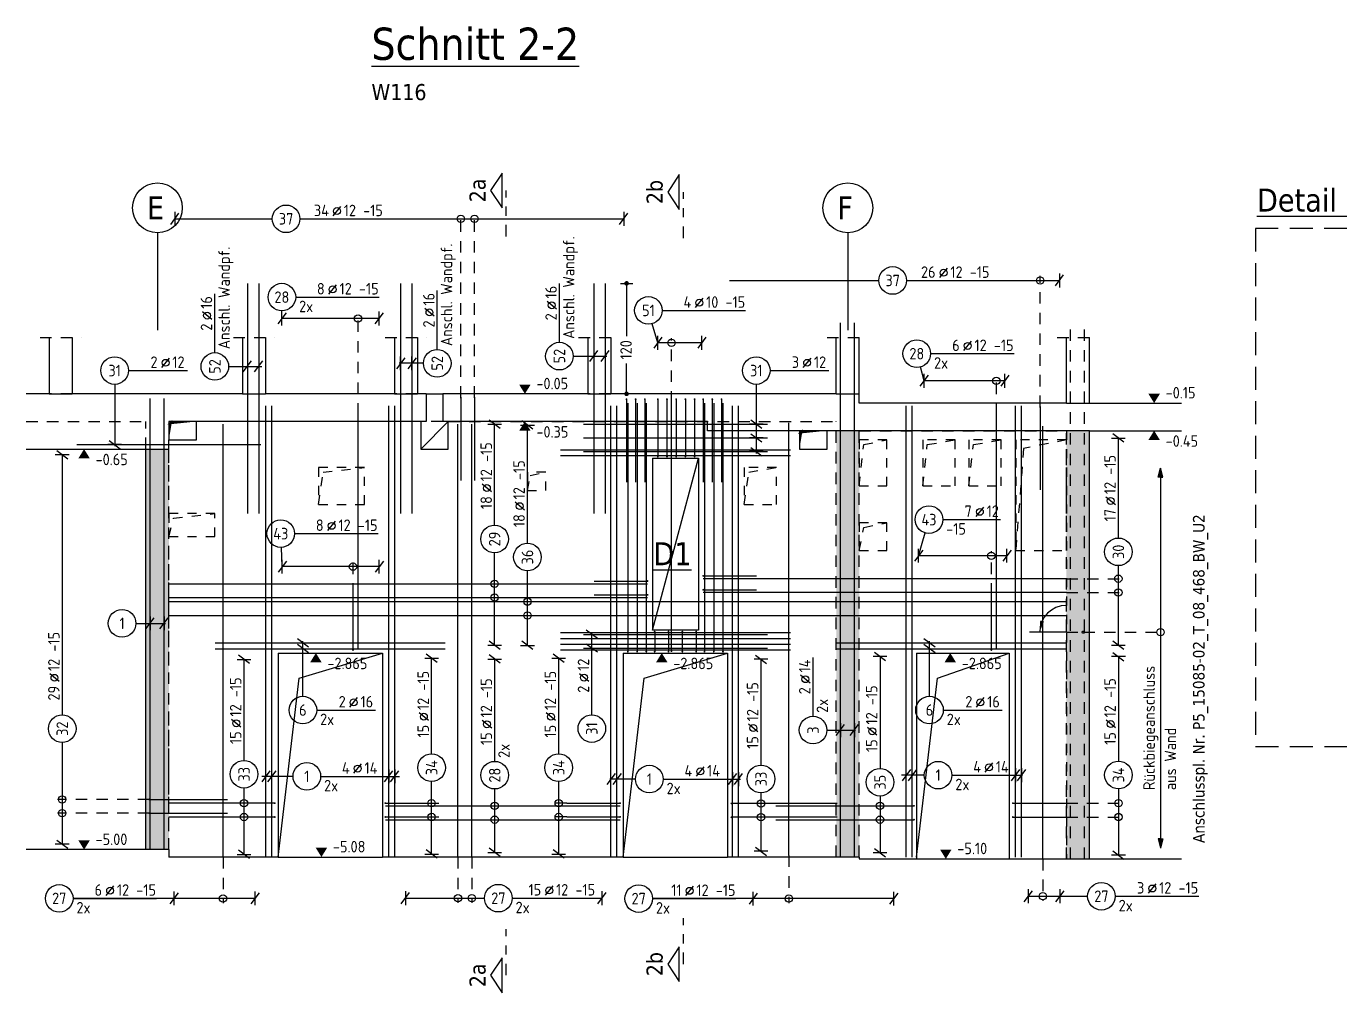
# Model space of a CAD drawing. Extents: x -11.1 to 77.6, y -9.5 to 63.5.
# Drawn here: x 3.52 to 17.78, y 16.6 to 27.1 of the extents above; entities that cross this region are included whole.
import ezdxf
from ezdxf.enums import TextEntityAlignment as Align

# ---------------------------------------------------------------- set-up
doc = ezdxf.new("R2010")
doc.units = 0
doc.header["$LTSCALE"] = 0.5
for name, pattern in [('AUSGEZOGEN', [1000.01, 1000, 0.01]), ('DASHDOTSMALL', [1.05, 0.5, -0.25, 0.05, -0.25]), ('DOT', [0.175, 0.05, -0.125]), ('HIDDEN', [0.375, 0.25, -0.125]), ('HIDDEN2', [0.187, 0.125, -0.062]), ('PUNKT', [0.175, 0.05, -0.125]), ('STRICHLINIE', [0.75, 0.5, -0.25]), ('STRICHPUNKT2', [0.55, 0.25, -0.125, 0.05, -0.125]), ('VERDECKT', [0.375, 0.25, -0.125])]:
    doc.linetypes.add(name, pattern=pattern)
for name, color, linetype in [('ACHSEN', 7, 'Continuous'), ('AFU', 7, 'Continuous'), ('BETON', 7, 'Continuous'), ('DETAIL', 7, 'Continuous'), ('DRUEBER', 7, 'Continuous'), ('grau_mittel', 7, 'Continuous'), ('HILFE', 7, 'Continuous'), ('koten', 7, 'Continuous'), ('MASSE', 7, 'Continuous'), ('OBJEKT', 7, 'Continuous'), ('RND', 7, 'Continuous'), ('SCHATTEN', 15, 'Continuous'), ('SCHNITTE', 7, 'Continuous'), ('SFP_Achsen', 7, 'Continuous'), ('TEXT', 7, 'Continuous'), ('VERDECKT', 7, 'Continuous'), ('WBZ', 7, 'Continuous')]:
    doc.layers.add(name, color=color, linetype=linetype)
doc.styles.add('helv', font='tahoma.ttf')
doc.styles.add('txt', font='isocp.shx')
doc.linetypes.add('AFU_50K', pattern='A,0.15,["/",Standard,S=0.2,R=0,X=-0.01,Y=-0.1],0.07,["/",Standard,S=0.2,R=0,X=-0.01,Y=-0.1],0.15', length=0.37)
doc.linetypes.add('AFU_50L', pattern='A,0.75,["/",Standard,S=0.2,R=0,X=-0.01,Y=-0.1],0.07,["/",Standard,S=0.2,R=0,X=-0.01,Y=-0.1],0.75', length=1.57)
doc.dimstyles.new('DOT_I', dxfattribs={"dimscale": 0.5, "dimtxt": 0.25, "dimasz": 0.25, "dimexe": 0.1, "dimexo": 0.3, "dimgap": 0.1, "dimtad": 1, "dimdec": 3, "dimzin": 3, "dimtxsty": 'txt', "dimblk": 'DOT', "dimblk1": 'DOT', "dimblk2": 'DOT', "dimsah": 1, "dimcen": 0.1, "dimse1": 1, "dimse2": 1, "dimazin": 0, "dimtfac": 1, "dimtdec": 4, "dimtix": 1, "dimtmove": 2, "dimatfit": 3, "dimfxl": 0, "dimtvp": 1, "dimtolj": 1, "dimtzin": 0, "dimarcsym": 0})

# ---------------------------------------------------------------- blocks, each defined once
blk = doc.blocks.new('okrd_o')
at = {"layer": 'koten', "color": 7, "linetype": 'Continuous'}
blk.add_solid([(-0.125, 0.202), (0.125, 0.202), (0, 0)], dxfattribs=at)
at = {"layer": 'koten', "style": 'txt'}
blk.add_attdef('OKRD', (0.25, 0.1), '', height=0.25, dxfattribs=at)
blk = doc.blocks.new('okrd_u')
at = {"layer": 'koten', "color": 7, "linetype": 'Continuous'}
blk.add_solid([(-0.125, -0.202), (0.125, -0.202), (0, 0)], dxfattribs=at)
at = {"layer": 'koten', "style": 'txt'}
blk.add_attdef('OKRD', (0.25, -0.35), '', height=0.25, dxfattribs=at)
blk = doc.blocks.new('PFEIL')
at = {"color": 7, "linetype": 'Continuous'}
blk.add_solid([(-1, -0.17), (-1, 0.17), (0, 0)], dxfattribs=at)
blk = doc.blocks.new('Pfeillinie')
at = {"layer": 'TEXT', "linetype": 'Continuous'}
blk.add_hatch(color=7, dxfattribs=at).paths.add_polyline_path([(0, 0), (-0.8, 0.2), (-0.8, 0), (-0.8, -0.2)])
at = {"layer": 'TEXT', "color": 7, "linetype": 'Continuous'}
for p, q in [((-0.8, 0), (-0.8, 0.2)), ((-0.8, 0.2), (0, 0)), ((-0.8, 0), (-0.8, -0.2)), ((-0.8, -0.2), (0, 0))]:
    blk.add_line(p, q, dxfattribs=at)
blk = doc.blocks.new('RND_HIN')
at = {"layer": 'RND', "color": 7, "linetype": 'Continuous'}
blk.add_circle((0, 0), 0.3, dxfattribs=at)
at = {"layer": 'RND', "color": 7, "linetype": 'Continuous', "style": 'txt'}
blk.add_attdef('POSI', text='', height=0.25, dxfattribs=at).set_placement((0, 0), align=Align.MIDDLE)
blk = doc.blocks.new('lei_gre')
at = {"layer": 'RND', "color": 7, "linetype": 'Continuous'}
for p, q in [((-0.09, -0.12), (0.09, 0.12)), ((0, 0.15), (0, -0.15))]:
    blk.add_line(p, q, dxfattribs=at)
blk = doc.blocks.new('RND_LEI')
at = {"layer": 'RND', "color": 7, "linetype": 'Continuous'}
blk.add_line((1.022, 0.066), (1.19, 0.27), dxfattribs=at)
for centre, radius in [((0, 0), 0.3), ((1.106, 0.168), 0.075)]:
    blk.add_circle(centre, radius, dxfattribs=at)
at = {"layer": 'RND', "color": 7, "linetype": 'Continuous', "style": 'txt'}
blk.add_attdef('ANZ', text='', height=0.25, dxfattribs=at).set_placement((0.931, 0.057), align=Align.RIGHT)
for tag, p in [('DUM', (1.253, 0.057)), ('ABSTD', (1.674, 0.057)), ('POSTXT', (0.374, -0.327))]:
    blk.add_attdef(tag, p, '', height=0.25, dxfattribs=at)
blk.add_attdef('POSL', text='', height=0.25, dxfattribs=at).set_placement((0, 0), align=Align.MIDDLE)
blk = doc.blocks.new('SCHN-2')
at = {"layer": 'SCHNITTE', "color": 6, "linetype": 'Continuous'}
blk.add_lwpolyline([(0.378, 0.088), (0, 0.34), (-0.378, 0.088)], close=True, dxfattribs=at)
at = {"layer": 'SCHNITTE', "color": 1, "linetype": 'DASHDOTSMALL', "style": 'helv'}
blk.add_attdef('SCHN-2', text='', height=0.35, dxfattribs=at).set_placement((0, 0.45), align=Align.CENTER)
blk = doc.blocks.new('DOT')
at = {"layer": 'MASSE', "color": 7, "linetype": 'Continuous'}
for p, q in [((0, 0), (-1, 0)), ((0, 0.54), (0, -0.54))]:
    blk.add_line(p, q, dxfattribs=at)
at = {"layer": 'MASSE', "color": 7, "linetype": 'Continuous', "const_width": 0.2}
blk.add_lwpolyline([(-0.1, 0, 1), (0.1, 0, 1)], format="xyb", close=True, dxfattribs=at)
blk = doc.blocks.new('*D36')
at = {"layer": 'Defpoints', "color": 0, "linetype": 'AUSGEZOGEN', "transparency": 16777216}
for p in [(10.037, 24.308), (10.037, 24.308), (10.037, 23.108)]:
    blk.add_point(p, dxfattribs=at)
at = {"layer": 'MASSE', "color": 0, "linetype": 'AUSGEZOGEN', "lineweight": -2, "transparency": 16777216}
for p, q in [((10.037, 24.183), (10.037, 23.736)), ((10.037, 23.233), (10.037, 23.436))]:
    blk.add_line(p, q, dxfattribs=at)
at = {"layer": 'MASSE', "color": 0, "linetype": 'AUSGEZOGEN', "lineweight": -2, "transparency": 16777216, "xscale": 0.125, "yscale": 0.125, "zscale": 0.125}
for p, rotation in [((10.037, 24.308), 90), ((10.037, 23.108), 270)]:
    blk.add_blockref('DOT', p, dxfattribs=dict(at, rotation=rotation))
at = {"layer": 'MASSE', "color": 0, "linetype": 'AUSGEZOGEN', "transparency": 16777216, "insert": (10.031, 23.586), "char_height": 0.125, "attachment_point": 5, "rotation": 90, "style": 'txt'}
blk.add_mtext('\\A1;120', dxfattribs=at)

msp = doc.modelspace()

# ---------------------------------------------------------------- hatches: boundary and pattern name
at = {"layer": 'grau_mittel'}
h = msp.add_hatch(color=61, dxfattribs=at)
h.paths.add_polyline_path([(5.065, 22.5077), (4.815, 22.5077), (4.815, 18.1577), (5.065, 18.1577)])
h.paths.add_polyline_path([(12.565, 22.7077), (12.315, 22.7077), (12.315, 18.0777), (12.565, 18.0777)])
h.paths.add_polyline_path([(15.065, 22.7077), (14.815, 22.7077), (14.815, 18.0577), (15.065, 18.0577)])

# ---------------------------------------------------------------- linework, layer by layer
at = {"layer": 'ACHSEN', "color": 140, "linetype": 'AUSGEZOGEN'}
for p, q in [((4.94, 24.8577), (4.94, 23.7985)), ((12.44, 24.8577), (12.44, 23.7985))]:
    msp.add_line(p, q, dxfattribs=at)
at = {"layer": 'AFU', "color": 8, "linetype": 'AFU_50K'}
for p, q in [((3.765, 23.1077), (4.015, 23.1077)), ((5.865, 23.1077), (6.115, 23.1077)), ((7.515, 23.1077), (7.765, 23.1077)), ((9.615, 23.1077), (9.865, 23.1077)), ((12.315, 23.1077), (12.565, 23.1077)), ((14.815, 23.0077), (15.065, 23.0077)), ((5.065, 22.5077), (5.065, 22.6077)), ((4.815, 22.5077), (5.065, 22.5077)), ((5.065, 18.1577), (4.815, 18.1577)), ((5.065, 18.1577), (5.065, 18.0777))]:
    msp.add_line(p, q, dxfattribs=at)
at = {"layer": 'AFU', "color": 8, "linetype": 'AFU_50L'}
for p, q in [((7.8, 22.8077), (5.365, 22.8077)), ((10.915, 22.8077), (8.1, 22.8077)), ((10.915, 22.7077), (10.915, 22.8077)), ((11.9151, 22.7077), (10.915, 22.7077)), ((15.065, 22.7077), (12.2151, 22.7077)), ((6.25, 18.0777), (5.065, 18.0777)), ((10, 18.0777), (7.385, 18.0777)), ((12.565, 18.0777), (11.135, 18.0777)), ((12.565, 18.0777), (12.565, 18.0577)), ((12.565, 18.0577), (13.185, 18.0577)), ((14.195, 18.0577), (15.065, 18.0577))]:
    msp.add_line(p, q, dxfattribs=at)
at = {"layer": 'BETON', "color": 6, "linetype": 'AUSGEZOGEN'}
for p, q in [((3.765, 23.7213), (3.765, 23.1077)), ((4.015, 23.7213), (4.015, 23.1077)), ((5.865, 23.7213), (5.865, 23.1077)), ((6.115, 23.7213), (6.115, 23.1077)), ((7.515, 23.7213), (7.515, 23.1077)), ((7.765, 23.7213), (7.765, 23.1077)), ((9.615, 23.7213), (9.615, 23.1077)), ((9.865, 23.7213), (9.865, 23.1077)), ((12.315, 23.1077), (12.315, 23.7213)), ((12.565, 23.0077), (12.565, 23.7213)), ((14.815, 23.0077), (14.815, 23.7213)), ((15.065, 23.0077), (15.065, 23.7213)), ((3.765, 23.1077), (3.515, 23.1077)), ((5.865, 23.1077), (4.015, 23.1077)), ((7.515, 23.1077), (6.115, 23.1077)), ((7.86, 23.1077), (7.765, 23.1077)), ((7.86, 23.1077), (7.86, 22.8077)), ((9.615, 23.1077), (8.04, 23.1077)), ((8.04, 23.1077), (8.04, 22.8077)), ((12.315, 23.1077), (9.865, 23.1077)), ((14.815, 23.0077), (12.565, 23.0077)), ((15.065, 23.0077), (16.065, 23.0077)), ((7.8, 22.8077), (7.8, 22.5077)), ((7.86, 22.8077), (7.8, 22.8077)), ((8.1, 22.8077), (8.04, 22.8077)), ((8.1, 22.5077), (8.1, 22.8077)), ((15.065, 18.0577), (15.065, 22.7077)), ((15.065, 22.7077), (16.065, 22.7077)), ((3.515, 22.5077), (4.815, 22.5077)), ((4.815, 18.1577), (4.815, 22.5077)), ((7.8, 22.5077), (8.1, 22.5077)), ((10.3175, 22.4077), (10.3175, 20.5427)), ((10.3175, 22.4077), (10.8175, 22.4077)), ((10.8175, 22.4077), (10.8175, 20.5427)), ((10.8175, 20.5427), (10.3175, 20.5427)), ((6.25, 20.2927), (6.25, 18.0777)), ((6.25, 20.2927), (7.385, 20.2927)), ((7.385, 20.2927), (7.385, 18.0777)), ((10, 20.2927), (10, 18.0777)), ((10, 20.2927), (11.135, 20.2927)), ((11.135, 20.2927), (11.135, 18.0777)), ((13.185, 20.2927), (13.185, 18.0577)), ((13.185, 20.2927), (14.195, 20.2927)), ((14.195, 20.2927), (14.195, 18.0577)), ((4.815, 18.1577), (3.515, 18.1577)), ((6.25, 18.0777), (7.385, 18.0777)), ((10, 18.0777), (11.135, 18.0777)), ((13.185, 18.0577), (14.195, 18.0577)), ((15.065, 18.0577), (16.065, 18.0577))]:
    msp.add_line(p, q, dxfattribs=at)
for points in [[(5.365, 22.8077), (5.065, 22.8077), (5.065, 22.6077), (5.365, 22.6077)], [(12.2151, 22.7077), (11.9151, 22.7077), (11.9151, 22.5077), (12.2151, 22.5077)]]:
    msp.add_lwpolyline(points, close=True, dxfattribs=at)
at = {"layer": 'DETAIL', "color": 102, "linetype": 'STRICHLINIE'}
msp.add_lwpolyline([(16.8684, 19.2776), (21.2417, 19.2776), (21.2417, 24.9028), (16.8684, 24.9028)], close=True, dxfattribs=at)
at = {"layer": 'DRUEBER', "color": 7, "linetype": 'DOT'}
for p, q in [((7.8, 22.8077), (5.365, 22.8077)), ((8.04, 22.8077), (7.86, 22.8077)), ((11.9151, 22.7077), (10.915, 22.7077)), ((14.815, 22.7077), (14.815, 18.0577)), ((5.065, 18.1577), (5.065, 22.6077))]:
    msp.add_line(p, q, dxfattribs=at)
at = {"layer": 'DRUEBER', "color": 7, "linetype": 'PUNKT'}
for p, q in [((10.915, 22.8077), (8.1, 22.8077)), ((10.915, 22.7077), (10.915, 22.8077)), ((14.815, 22.7077), (12.2151, 22.7077))]:
    msp.add_line(p, q, dxfattribs=at)
at = {"layer": 'HILFE', "color": 102, "linetype": 'HIDDEN'}
for p, q in [((3.665, 23.7213), (4.115, 23.7213)), ((5.765, 23.7213), (6.215, 23.7213)), ((7.415, 23.7213), (7.865, 23.7213)), ((9.515, 23.7213), (9.965, 23.7213)), ((12.215, 23.7213), (12.665, 23.7213)), ((14.715, 23.7213), (15.165, 23.7213))]:
    msp.add_line(p, q, dxfattribs=at)
at = {"layer": 'HILFE', "color": 102, "linetype": 'AUSGEZOGEN'}
for p, q in [((6.4783, 20.0196), (7.385, 20.2927)), ((10.2283, 20.0196), (11.135, 20.2927)), ((13.4133, 20.0196), (14.195, 20.2927)), ((6.25, 18.0777), (6.4783, 20.0196)), ((10, 18.0777), (10.2283, 20.0196)), ((13.185, 18.0777), (13.4133, 20.0196))]:
    msp.add_line(p, q, dxfattribs=at)
at = {"layer": 'OBJEKT', "color": 7, "linetype": 'AUSGEZOGEN'}
for p, q in [((7.86, 23.1077), (8.04, 23.1077)), ((7.8, 22.5077), (8.1, 22.8077)), ((10.3175, 20.5427), (10.8175, 22.4077))]:
    msp.add_line(p, q, dxfattribs=at)
at = {"layer": 'RND', "color": 7, "linetype": 'AUSGEZOGEN'}
for p, q in [((5.1293, 25.0089), (6.1879, 25.0089)), ((6.4879, 25.0089), (10.0053, 25.0089)), ((9.3075, 23.6675), (9.3075, 24.3075)), ((11.1548, 24.3393), (12.778, 24.3393)), ((13.078, 24.3393), (14.7402, 24.3393)), ((5.5637, 23.5553), (5.5637, 24.1953)), ((6.4419, 24.1584), (7.3482, 24.1584)), ((7.9796, 23.5898), (7.9796, 24.2298)), ((6.2919, 23.9266), (6.2919, 24.0084)), ((10.4242, 24.0138), (11.3305, 24.0138)), ((7.3475, 23.9266), (6.2919, 23.9266)), ((10.3764, 23.6625), (10.3161, 23.8698)), ((10.8546, 23.6625), (10.3764, 23.6625)), ((13.3399, 23.5444), (14.2462, 23.5444)), ((4.6255, 23.3611), (5.2655, 23.3611)), ((11.5956, 23.3611), (12.2356, 23.3611)), ((13.2696, 23.2497), (13.2291, 23.3996)), ((14.1463, 23.2497), (13.2696, 23.2497)), ((8.6031, 21.6814), (8.6031, 22.7771)), ((8.96, 21.4854), (8.96, 22.769)), ((15.3799, 21.5422), (15.3799, 22.6271)), ((3.9054, 22.4469), (3.9054, 19.6211)), ((13.4721, 21.7423), (14.098, 21.7423)), ((6.4301, 21.5902), (7.3363, 21.5902)), ((13.21, 21.3495), (13.281, 21.5981)), ((6.296, 21.2315), (6.2867, 21.4404)), ((8.6031, 20.3771), (8.6031, 21.3814)), ((14.1684, 21.3495), (13.21, 21.3495)), ((7.3507, 21.2315), (6.296, 21.2315)), ((8.96, 20.3754), (8.96, 21.1854)), ((15.3799, 20.3771), (15.3799, 21.2422)), ((9.6593, 19.6228), (9.6593, 20.2628)), ((5.8807, 19.1269), (5.8807, 20.223)), ((7.9184, 19.1977), (7.9184, 20.2363)), ((8.6043, 19.1166), (8.6043, 20.2271)), ((9.2994, 19.1977), (9.2994, 20.2363)), ((11.4968, 20.2253), (11.4968, 19.0751)), ((12.063, 19.6058), (12.063, 20.2458)), ((12.7902, 20.2556), (12.7902, 19.04)), ((15.3807, 20.2543), (15.3807, 19.1184)), ((6.67, 19.6733), (7.31, 19.6733)), ((13.4779, 19.6733), (14.1179, 19.6733)), ((3.9054, 19.3211), (3.9054, 18.217)), ((6.7131, 18.9535), (7.3531, 18.9535)), ((7.9184, 18.1102), (7.9184, 18.8977)), ((9.2994, 18.1102), (9.2994, 18.8977)), ((10.4346, 18.9234), (11.0746, 18.9234)), ((13.5716, 18.9666), (14.2116, 18.9666)), ((5.8807, 18.1058), (5.8807, 18.8269)), ((8.6043, 18.1271), (8.6043, 18.8166)), ((11.4968, 18.7751), (11.4968, 18.14)), ((12.7902, 18.74), (12.7902, 18.1243)), ((15.3807, 18.8184), (15.3807, 18.098)), ((5.1204, 17.628), (4.023, 17.628)), ((4.023, 17.628), (4.9292, 17.628)), ((6.0011, 17.628), (5.1204, 17.628)), ((7.6336, 17.6306), (8.494, 17.6306)), ((8.794, 17.6306), (9.7689, 17.6306)), ((11.4121, 17.6262), (10.3189, 17.6262)), ((10.3189, 17.6262), (11.2251, 17.6262)), ((12.9396, 17.6262), (11.4121, 17.6262)), ((14.4007, 17.6516), (14.7449, 17.6516)), ((14.7449, 17.6516), (15.0458, 17.6516)), ((15.3458, 17.6516), (16.2521, 17.6516))]:
    msp.add_line(p, q, dxfattribs=at)
at = {"layer": 'RND', "color": 102, "linetype": 'VERDECKT'}
for p, q in [((8.2354, 23.0676), (8.2354, 25.0589)), ((8.3854, 23.0676), (8.3854, 25.0589)), ((14.5302, 22.964), (14.5302, 24.3893)), ((7.1195, 22.881), (7.1195, 23.9766)), ((10.5241, 23.0132), (10.5241, 23.7125)), ((14.0545, 22.881), (14.0545, 23.2997)), ((7.0647, 20.9261), (7.0647, 21.2815)), ((13.9997, 20.9261), (13.9997, 21.3995)), ((14.8151, 21.1004), (15.4299, 21.1004)), ((14.8151, 20.9504), (15.4299, 20.9504)), ((14.9991, 20.5194), (15.8868, 20.5194)), ((4.8521, 18.7033), (3.8554, 18.7033)), ((4.8521, 18.5533), (3.8554, 18.5533)), ((9.3861, 18.6627), (9.2494, 18.6627)), ((14.8137, 18.6617), (15.4307, 18.6617)), ((9.3861, 18.5127), (9.2494, 18.5127)), ((14.8137, 18.5117), (15.4307, 18.5117)), ((5.6528, 18.0777), (5.6528, 17.578)), ((8.2051, 18.0777), (8.2051, 17.5806)), ((8.3551, 18.0777), (8.3551, 17.5806)), ((11.7988, 18.0945), (11.7988, 17.5762)), ((14.5598, 18.0577), (14.5598, 17.6016))]:
    msp.add_line(p, q, dxfattribs=at)
at = {"layer": 'RND', "color": 102, "linetype": 'AUSGEZOGEN'}
for p, q in [((5.7137, 23.4053), (6.0742, 23.4053)), ((7.8296, 23.4398), (7.5668, 23.4398)), ((9.4575, 23.5175), (9.8237, 23.5175)), ((4.4755, 23.2111), (4.4755, 22.5396)), ((11.4456, 23.2111), (11.4456, 22.4596)), ((4.7061, 20.6152), (5.028, 20.6152)), ((6.52, 19.8233), (6.52, 20.4233)), ((9.6593, 19.6228), (9.6593, 20.504)), ((13.3279, 19.8233), (13.3279, 20.4233)), ((12.213, 19.4558), (12.5235, 19.4558)), ((6.4131, 18.9535), (6.0728, 18.9535)), ((6.7131, 18.9535), (7.5691, 18.9535)), ((10.1346, 18.9234), (9.8536, 18.9234)), ((10.4346, 18.9234), (11.2743, 18.9234)), ((13.2716, 18.9666), (13.0237, 18.9666)), ((13.5716, 18.9666), (14.3369, 18.9666))]:
    msp.add_line(p, q, dxfattribs=at)
at = {"layer": 'RND', "color": 1, "linetype": 'AUSGEZOGEN'}
for points in [[(5.9176, 24.3077), (5.9176, 21.8077)], [(6.0408, 24.3077), (6.0408, 21.8077)], [(7.5818, 24.3077), (7.5818, 21.8077)], [(7.705, 24.3077), (7.705, 21.8077)], [(9.6812, 24.3077), (9.6812, 21.8077)], [(9.8044, 24.3077), (9.8044, 21.8077)], [(12.3596, 18.0777), (12.3596, 23.8777)], [(12.5124, 18.0777), (12.5124, 23.8777)], [(4.8596, 18.1577), (4.8596, 23.0577)], [(5.0124, 18.1577), (5.0124, 23.0577)], [(6.1175, 18.0777), (6.1175, 22.9777)], [(6.1824, 18.0777), (6.1824, 22.9777)], [(7.4527, 18.0777), (7.4527, 22.9777)], [(7.5176, 18.0777), (7.5176, 22.9777)], [(8.2354, 23.0676), (8.2354, 22.1676)], [(8.3854, 23.0676), (8.3854, 22.1676)], [(9.8675, 18.0777), (9.8675, 22.9777)], [(9.9324, 18.0777), (9.9324, 22.9777)], [(10.5241, 20.3132), (10.5241, 23.0132)], [(11.188, 18.0777), (11.188, 22.9777)], [(11.2529, 18.0777), (11.2529, 22.9777)], [(13.0761, 18.0777), (13.0761, 22.9777)], [(13.141, 18.0777), (13.141, 22.9777)], [(14.2627, 18.0777), (14.2627, 22.9777)], [(14.3276, 18.0777), (14.3276, 22.9777)], [(7.1195, 20.331), (7.1195, 22.881)], [(14.0545, 20.331), (14.0545, 22.881)], [(14.5302, 22.964), (14.5302, 22.064)], [(5.6528, 18.0777), (5.6528, 22.7777)], [(8.2051, 18.0777), (8.2051, 22.7777)], [(8.3551, 18.0777), (8.3551, 22.7777)], [(9.5675, 22.7801), (11.5675, 22.7801)], [(11.7988, 18.0945), (11.7988, 22.7945)], [(14.5598, 18.0577), (14.5598, 22.7577)], [(4.065, 22.5568), (6.065, 22.5568)], [(9.5675, 22.6301), (11.5675, 22.6301)], [(9.5675, 22.4801), (11.5675, 22.4801)], [(5.065, 21.0452), (10.265, 21.0452)], [(14.8151, 21.1004), (10.87, 21.1004)], [(5.065, 20.8952), (10.265, 20.8952)], [(5.065, 20.8513), (14.815, 20.8513)], [(7.0647, 20.3261), (7.0647, 20.9261)], [(14.8151, 20.9504), (10.87, 20.9504)], [(13.9997, 20.3261), (13.9997, 20.9261)], [(5.065, 20.7013), (14.815, 20.7013)], [(9.5675, 20.496), (11.5675, 20.496)], [(5.5675, 20.4024), (8.0675, 20.4024)], [(5.5675, 20.3398), (8.0675, 20.3398)], [(9.5675, 20.346), (11.5675, 20.346)], [(12.306, 20.4024), (14.806, 20.4024)], [(12.306, 20.3398), (14.806, 20.3398)], [(4.8521, 18.7033), (5.7021, 18.7033)], [(4.8521, 18.5533), (5.7021, 18.5533)], [(6.215, 18.6619), (5.065, 18.6619)], [(7.4161, 18.6627), (7.9961, 18.6627)], [(7.4161, 18.6328), (9.9661, 18.6328)], [(9.3861, 18.6627), (9.9661, 18.6627)], [(12.3257, 18.6594), (11.1757, 18.6594)], [(11.6588, 18.6328), (13.1588, 18.6328)], [(14.2337, 18.6617), (14.8137, 18.6617)], [(6.215, 18.5119), (5.065, 18.5119)], [(7.4161, 18.5127), (7.9961, 18.5127)], [(7.4161, 18.4828), (9.9661, 18.4828)], [(9.3861, 18.5127), (9.9661, 18.5127)], [(12.3257, 18.5094), (11.1757, 18.5094)], [(11.6588, 18.4828), (13.1588, 18.4828)], [(14.2337, 18.5117), (14.8137, 18.5117)]]:
    msp.add_lwpolyline(points, dxfattribs=at)
at = {"layer": 'RND', "color": 7, "linetype": 'HIDDEN'}
for points in [[(14.8596, 18.0577), (14.8596, 23.8577)], [(15.0124, 18.0577), (15.0124, 23.8577)]]:
    msp.add_lwpolyline(points, dxfattribs=at)
at = {"layer": 'RND', "color": 7, "linetype": 'AUSGEZOGEN', "const_width": 0.01}
for points in [[(8.2304, 23.0676, 1), (8.2404, 23.0676, 1)], [(8.3804, 23.0676, 1), (8.3904, 23.0676, 1)], [(10.0304, 23.0497, 1), (10.0404, 23.0497, 1)], [(10.1304, 23.0497, 1), (10.1404, 23.0497, 1)], [(10.2304, 23.0497, 1), (10.2404, 23.0497, 1)], [(10.3709, 23.0497, 1), (10.3809, 23.0497, 1)], [(10.4709, 23.0497, 1), (10.4809, 23.0497, 1)], [(10.5709, 23.0497, 1), (10.5809, 23.0497, 1)], [(10.6709, 23.0497, 1), (10.6809, 23.0497, 1)], [(10.7709, 23.0497, 1), (10.7809, 23.0497, 1)], [(10.8634, 23.0497, 1), (10.8734, 23.0497, 1)], [(10.9634, 23.0497, 1), (10.9734, 23.0497, 1)], [(11.0634, 23.0497, 1), (11.0734, 23.0497, 1)], [(14.5252, 22.964, 1), (14.5352, 22.964, 1)], [(10.3709, 22.4264, 1), (10.3809, 22.4264, 1)], [(10.4709, 22.4264, 1), (10.4809, 22.4264, 1)], [(10.5709, 22.4264, 1), (10.5809, 22.4264, 1)], [(10.6709, 22.4264, 1), (10.6809, 22.4264, 1)], [(10.7709, 22.4264, 1), (10.7809, 22.4264, 1)], [(10.865, 21.1304, 1), (10.875, 21.1304, 1)], [(10.26, 21.0751, 1), (10.27, 21.0751, 1)], [(10.865, 20.9804, 1), (10.875, 20.9804, 1)], [(10.26, 20.9251, 1), (10.27, 20.9251, 1)], [(10.3373, 20.5252, 1), (10.3473, 20.5252, 1)], [(10.4873, 20.5252, 1), (10.4973, 20.5252, 1)], [(10.6373, 20.5252, 1), (10.6473, 20.5252, 1)], [(10.7873, 20.5252, 1), (10.7973, 20.5252, 1)], [(7.0597, 20.3261, 1), (7.0697, 20.3261, 1)], [(10.046, 20.3084, 1), (10.056, 20.3084, 1)], [(10.146, 20.3084, 1), (10.156, 20.3084, 1)], [(10.246, 20.3084, 1), (10.256, 20.3084, 1)], [(10.3373, 20.3084, 1), (10.3473, 20.3084, 1)], [(10.4873, 20.3084, 1), (10.4973, 20.3084, 1)], [(10.5191, 20.3132, 1), (10.5291, 20.3132, 1)], [(10.6373, 20.3084, 1), (10.6473, 20.3084, 1)], [(10.7873, 20.3084, 1), (10.7973, 20.3084, 1)], [(10.879, 20.3084, 1), (10.889, 20.3084, 1)], [(10.979, 20.3084, 1), (10.989, 20.3084, 1)], [(11.079, 20.3084, 1), (11.089, 20.3084, 1)], [(13.9947, 20.3261, 1), (14.0047, 20.3261, 1)], [(4.8471, 18.7033, 1), (4.8571, 18.7033, 1)], [(4.8471, 18.5533, 1), (4.8571, 18.5533, 1)], [(6.21, 18.6619, 1), (6.22, 18.6619, 1)], [(7.4111, 18.6627, 1), (7.4211, 18.6627, 1)], [(9.9611, 18.6627, 1), (9.9711, 18.6627, 1)], [(11.1707, 18.6594, 1), (11.1807, 18.6594, 1)], [(13.1538, 18.6328, 1), (13.1638, 18.6328, 1)], [(14.2287, 18.6617, 1), (14.2387, 18.6617, 1)], [(6.21, 18.5119, 1), (6.22, 18.5119, 1)], [(7.4111, 18.5127, 1), (7.4211, 18.5127, 1)], [(9.9611, 18.5127, 1), (9.9711, 18.5127, 1)], [(11.1707, 18.5094, 1), (11.1807, 18.5094, 1)], [(13.1538, 18.4828, 1), (13.1638, 18.4828, 1)], [(14.2287, 18.5117, 1), (14.2387, 18.5117, 1)]]:
    msp.add_lwpolyline(points, format="xyb", close=True, dxfattribs=at)
at = {"layer": 'RND', "color": 7, "linetype": 'AUSGEZOGEN'}
for points in [[(10.0354, 23.0497), (10.0354, 22.1497)], [(10.051, 23.0084), (10.051, 20.3084)], [(10.1354, 23.0497), (10.1354, 22.1497)], [(10.151, 23.0084), (10.151, 20.3084)], [(10.2354, 23.0497), (10.2354, 22.1497)], [(10.251, 23.0084), (10.251, 20.3084)], [(10.3759, 23.0497), (10.3759, 22.4264)], [(10.4759, 23.0497), (10.4759, 22.4264)], [(10.5759, 23.0497), (10.5759, 22.4264)], [(10.6759, 23.0497), (10.6759, 22.4264)], [(10.7759, 23.0497), (10.7759, 22.4264)], [(10.8684, 23.0497), (10.8684, 22.1497)], [(10.884, 23.0084), (10.884, 20.3084)], [(10.9684, 23.0497), (10.9684, 22.1497)], [(10.984, 23.0084), (10.984, 20.3084)], [(11.0684, 23.0497), (11.0684, 22.1497)], [(11.084, 23.0084), (11.084, 20.3084)], [(9.3175, 22.4995), (11.8175, 22.4995)], [(9.3175, 22.4369), (11.8175, 22.4369)], [(10.87, 21.1304), (11.45, 21.1304)], [(9.685, 21.0751), (10.265, 21.0751)], [(10.87, 20.9804), (11.45, 20.9804)], [(9.685, 20.9251), (10.265, 20.9251)], [(9.3175, 20.5143), (11.8175, 20.5143)], [(9.3175, 20.4517), (11.8175, 20.4517)], [(10.3423, 20.5252), (10.3423, 20.3084)], [(10.4923, 20.5252), (10.4923, 20.3084)], [(10.6423, 20.5252), (10.6423, 20.3084)], [(10.7923, 20.5252), (10.7923, 20.3084)], [(9.3175, 20.3891), (11.8175, 20.3891)], [(9.3175, 20.3265), (11.8175, 20.3265)]]:
    msp.add_lwpolyline(points, dxfattribs=at)
at = {"layer": 'RND', "color": 102, "linetype": 'AUSGEZOGEN'}
msp.add_lwpolyline([(15.8368, 22.3013), (15.8368, 18.1753)], dxfattribs=at)
at = {"layer": 'RND', "color": 7, "linetype": 'AUSGEZOGEN'}
for centre in [(8.2354, 25.0089), (8.3854, 25.0089), (14.5302, 24.3393), (7.1195, 23.9266), (10.5241, 23.6625), (14.0545, 23.2497), (7.0647, 21.2315), (13.9997, 21.3495), (15.3799, 21.1004), (8.6031, 21.0452), (15.3799, 20.9504), (8.6031, 20.8952), (8.96, 20.8513), (8.96, 20.7013), (15.8368, 20.5194), (3.9054, 18.7033), (5.8807, 18.6619), (7.9184, 18.6627), (9.2994, 18.6627), (11.4968, 18.6594), (15.3807, 18.6617), (3.9054, 18.5533), (5.8807, 18.5119), (7.9184, 18.5127), (8.6043, 18.6328), (9.2994, 18.5127), (12.7902, 18.6328), (15.3807, 18.5117), (8.6043, 18.4828), (11.4968, 18.5094), (12.7902, 18.4828), (5.6528, 17.628), (8.2051, 17.6306), (8.3551, 17.6306), (11.7988, 17.6262), (14.5598, 17.6516)]:
    msp.add_circle(centre, 0.04, dxfattribs=at)
at = {"layer": 'SCHATTEN', "color": 1, "linetype": 'AUSGEZOGEN'}
for points in [[(5.065, 22.6077, 0, 0.0326, 0), (5.0813, 22.8063, 0, 0, 0), (5.0659, 22.7921, 0.0311, 0, 0), (5.365, 22.8077, 0, 0, 0)], [(11.9151, 22.5077, 0, 0.0326, 0), (11.9313, 22.7063, 0, 0, 0), (11.9159, 22.6921, 0.0311, 0, 0), (12.2151, 22.7077, 0, 0, 0)]]:
    msp.add_lwpolyline(points, format="xyseb", dxfattribs=at)
at = {"layer": 'SCHNITTE', "color": 6, "linetype": 'STRICHPUNKT2'}
for p, q in [((8.7299, 24.8171), (8.7299, 25.3171)), ((10.6536, 24.8001), (10.6536, 25.3001)), ((10.6536, 16.9141), (10.6536, 17.4141)), ((8.7299, 16.7927), (8.7299, 17.2927))]:
    msp.add_line(p, q, dxfattribs=at)
at = {"layer": 'SFP_Achsen', "color": 7, "linetype": 'AUSGEZOGEN'}
for centre in [(4.94, 25.1281), (12.44, 25.1281)]:
    msp.add_circle(centre, 0.2705, dxfattribs=at)
at = {"layer": 'TEXT', "color": 7, "linetype": 'VERDECKT'}
msp.add_line((14.8151, 20.5194), (14.9991, 20.5194), dxfattribs=at)
msp.add_lwpolyline([(14.8151, 20.5194), (14.8151, 20.9194)], dxfattribs=at)
at = {"layer": 'TEXT', "color": 1, "linetype": 'AUSGEZOGEN'}
msp.add_lwpolyline([(14.8151, 20.5194), (14.4151, 20.5194)], dxfattribs=at)
at = {"layer": 'TEXT', "color": 7, "linetype": 'VERDECKT'}
msp.add_circle((14.9991, 20.5194), 0.012, dxfattribs=at)
at = {"layer": 'TEXT', "color": 102, "linetype": 'AUSGEZOGEN'}
msp.add_arc((14.8151, 20.5194), 0.2904, 90, 180, dxfattribs=at)
at = {"layer": 'VERDECKT', "color": 7, "linetype": 'HIDDEN'}
for p, q in [((4.015, 23.1077), (3.765, 23.1077)), ((5.865, 23.1077), (6.115, 23.1077)), ((7.765, 23.1077), (7.515, 23.1077)), ((9.865, 23.1077), (9.615, 23.1077)), ((4.815, 22.5077), (4.815, 22.8077)), ((7.8, 22.8077), (5.365, 22.8077)), ((8.04, 22.8077), (7.86, 22.8077)), ((8.1, 22.8077), (12.315, 22.8077)), ((12.565, 22.7077), (14.815, 22.7077))]:
    msp.add_line(p, q, dxfattribs=at)
at = {"layer": 'VERDECKT', "color": 7, "linetype": 'VERDECKT'}
for p, q in [((3.515, 22.8077), (4.815, 22.8077)), ((12.315, 18.0777), (12.315, 22.8077)), ((12.565, 18.0777), (12.565, 22.7077)), ((14.815, 18.0577), (14.815, 22.7077)), ((5.065, 18.1577), (5.065, 22.6077))]:
    msp.add_line(p, q, dxfattribs=at)
at = {"layer": 'WBZ', "color": 102, "linetype": 'HIDDEN2'}
for p, q in [((12.565, 22.1077), (12.6142, 22.5571)), ((12.6142, 22.5571), (12.865, 22.6077)), ((13.255, 22.1077), (13.3042, 22.5571)), ((13.3042, 22.5571), (13.605, 22.6077)), ((13.755, 22.1077), (13.8042, 22.5571)), ((13.8042, 22.5571), (14.105, 22.6077)), ((14.815, 22.6077), (14.3499, 22.515)), ((14.3499, 22.515), (14.265, 21.4077)), ((6.7392, 22.2571), (7.19, 22.3077)), ((11.3642, 22.2571), (11.665, 22.3077)), ((6.69, 21.9077), (6.7392, 22.2571)), ((8.96, 22.0577), (8.9906, 22.2209)), ((8.9906, 22.2209), (9.16, 22.2577)), ((11.315, 21.9077), (11.3642, 22.2571)), ((5.065, 21.5577), (5.1142, 21.7571)), ((5.1142, 21.7571), (5.565, 21.8077)), ((12.6142, 21.6571), (12.865, 21.7077)), ((12.565, 21.4077), (12.6142, 21.6571))]:
    msp.add_line(p, q, dxfattribs=at)
for points in [[(12.565, 22.1077), (12.865, 22.1077), (12.865, 22.6077), (12.565, 22.6077)], [(13.255, 22.1077), (13.605, 22.1077), (13.605, 22.6077), (13.255, 22.6077)], [(13.755, 22.1077), (14.105, 22.1077), (14.105, 22.6077), (13.755, 22.6077)], [(14.265, 21.4077), (14.815, 21.4077), (14.815, 22.6077), (14.265, 22.6077)], [(6.69, 21.9077), (7.19, 21.9077), (7.19, 22.3077), (6.69, 22.3077)], [(11.315, 21.9077), (11.665, 21.9077), (11.665, 22.3077), (11.315, 22.3077)], [(8.96, 22.0577), (9.16, 22.0577), (9.16, 22.2577), (8.96, 22.2577)], [(5.065, 21.5577), (5.565, 21.5577), (5.565, 21.8077), (5.065, 21.8077)], [(12.565, 21.4077), (12.865, 21.4077), (12.865, 21.7077), (12.565, 21.7077)]]:
    msp.add_lwpolyline(points, close=True, dxfattribs=at)

# ---------------------------------------------------------------- block references
at = {"layer": 'koten', "color": 7, "linetype": 'AUSGEZOGEN'}
ref = msp.add_blockref('okrd_o', (8.9322, 23.1077), dxfattribs=dict(at, xscale=0.5, yscale=0.5, zscale=0.5))
ref.add_attrib('OKRD', '-0.05', (9.0572, 23.1577), dxfattribs={"layer": '0', "color": 0, "linetype": 'ByBlock', "height": 0.125, "style": 'txt'})
ref = msp.add_blockref('okrd_o', (15.7684, 23.0077), dxfattribs=dict(at, xscale=0.5, yscale=0.5, zscale=0.5))
ref.add_attrib('OKRD', '-0.15', (15.8934, 23.0577), dxfattribs={"layer": '0', "color": 0, "linetype": 'ByBlock', "height": 0.125, "style": 'txt'})
ref = msp.add_blockref('okrd_u', (8.9322, 22.8077), dxfattribs=dict(at, xscale=0.5, yscale=0.5, zscale=0.5))
ref.add_attrib('OKRD', '-0.35', (9.0572, 22.6327), dxfattribs={"layer": '0', "color": 0, "linetype": 'ByBlock', "height": 0.125, "style": 'txt'})
ref = msp.add_blockref('okrd_u', (15.7684, 22.7077), dxfattribs=dict(at, xscale=0.5, yscale=0.5, zscale=0.5))
ref.add_attrib('OKRD', '-0.45', (15.8934, 22.5327), dxfattribs={"layer": '0', "color": 0, "linetype": 'ByBlock', "height": 0.125, "style": 'txt'})
ref = msp.add_blockref('okrd_u', (4.1433, 22.5077), dxfattribs=dict(at, xscale=0.5, yscale=0.5, zscale=0.5))
ref.add_attrib('OKRD', '-0.65', (4.2683, 22.3327), dxfattribs={"layer": '0', "color": 0, "linetype": 'ByBlock', "height": 0.125, "style": 'txt'})
at = {"layer": 'koten', "color": 7, "linetype": 'AUSGEZOGEN', "xscale": 0.5, "yscale": 0.5, "zscale": 0.5}
for p in [(6.6617, 20.2927), (10.4192, 20.2927), (13.5534, 20.2927)]:
    msp.add_blockref('okrd_u', p, dxfattribs=at).add_auto_attribs({'OKRD': '-2.865'})
at = {"layer": 'koten', "color": 7, "linetype": 'AUSGEZOGEN'}
ref = msp.add_blockref('okrd_o', (4.1433, 18.1577), dxfattribs=dict(at, xscale=0.5, yscale=0.5, zscale=0.5))
ref.add_attrib('OKRD', '-5.00', (4.2683, 18.2077), dxfattribs={"layer": '0', "color": 0, "linetype": 'ByBlock', "height": 0.125, "style": 'txt'})
ref = msp.add_blockref('okrd_o', (6.7217, 18.0777), dxfattribs=dict(at, xscale=0.5, yscale=0.5, zscale=0.5))
ref.add_attrib('OKRD', '-5.08', (6.8467, 18.1277), dxfattribs={"layer": '0', "color": 0, "linetype": 'ByBlock', "height": 0.125, "style": 'txt'})
ref = msp.add_blockref('okrd_o', (13.5051, 18.0577), dxfattribs=dict(at, xscale=0.5, yscale=0.5, zscale=0.5))
ref.add_attrib('OKRD', '-5.10', (13.6301, 18.1077), dxfattribs={"layer": '0', "color": 0, "linetype": 'ByBlock', "height": 0.125, "style": 'txt'})
at = {"layer": 'RND', "color": 7, "linetype": 'AUSGEZOGEN', "xscale": 0.5, "yscale": 0.5, "zscale": 0.5}
for name, p, values in [('RND_LEI', (6.3379, 25.0089), {'POSL': '37', 'DUM': '12', 'ANZ': '34', 'ABSTD': '-15'}), ('RND_LEI', (12.928, 24.3393), {'POSL': '37', 'DUM': '12', 'ANZ': '26', 'ABSTD': '-15'}), ('RND_LEI', (6.2919, 24.1584), {'POSL': '28', 'DUM': '12', 'ANZ': '8', 'ABSTD': '-15', 'POSTXT': '2x'}), ('RND_LEI', (10.2742, 24.0138), {'POSL': '51', 'DUM': '10', 'ANZ': '4', 'ABSTD': '-15'}), ('RND_LEI', (13.1899, 23.5444), {'POSL': '28', 'DUM': '12', 'ANZ': '6', 'ABSTD': '-15', 'POSTXT': '2x'}), ('RND_LEI', (4.4755, 23.3611), {'POSL': '31', 'DUM': '12', 'ANZ': '2'}), ('RND_LEI', (11.4456, 23.3611), {'POSL': '31', 'DUM': '12', 'ANZ': '3'}), ('RND_LEI', (13.3221, 21.7423), {'POSL': '43', 'DUM': '12', 'ANZ': '7', 'POSTXT': '-15'}), ('RND_LEI', (6.2801, 21.5902), {'POSL': '43', 'DUM': '12', 'ANZ': '8', 'ABSTD': '-15'}), ('RND_HIN', (4.5561, 20.6152), {'POSI': '1'}), ('RND_LEI', (6.52, 19.6733), {'POSL': '6', 'DUM': '16', 'ANZ': '2', 'POSTXT': '2x'}), ('RND_LEI', (13.3279, 19.6733), {'POSL': '6', 'DUM': '16', 'ANZ': '2', 'POSTXT': '2x'}), ('RND_LEI', (6.5631, 18.9535), {'POSL': '1', 'DUM': '14', 'ANZ': '4', 'POSTXT': '2x'}), ('RND_LEI', (10.2846, 18.9234), {'POSL': '1', 'DUM': '14', 'ANZ': '4', 'POSTXT': '2x'}), ('RND_LEI', (13.4216, 18.9666), {'POSL': '1', 'DUM': '14', 'ANZ': '4', 'POSTXT': '2x'}), ('RND_LEI', (3.873, 17.628), {'POSL': '27', 'DUM': '12', 'ANZ': '6', 'ABSTD': '-15', 'POSTXT': '2x'}), ('RND_LEI', (8.644, 17.6306), {'POSL': '27', 'DUM': '12', 'ANZ': '15', 'ABSTD': '-15', 'POSTXT': '2x'}), ('RND_LEI', (10.1689, 17.6262), {'POSL': '27', 'DUM': '12', 'ANZ': '11', 'ABSTD': '-15', 'POSTXT': '2x'}), ('RND_LEI', (15.1958, 17.6516), {'POSL': '27', 'DUM': '12', 'ANZ': '3', 'ABSTD': '-15', 'POSTXT': '2x'})]:
    msp.add_blockref(name, p, dxfattribs=at).add_auto_attribs(values)
for p in [(5.1293, 25.0089), (10.0053, 25.0089), (14.7402, 24.3393), (4.8596, 20.6152), (5.0124, 20.6152), (7.6336, 17.6306), (9.7689, 17.6306), (14.4007, 17.6516), (14.7449, 17.6516)]:
    msp.add_blockref('lei_gre', p, dxfattribs=at)
at = {"layer": 'RND', "color": 7, "linetype": 'AUSGEZOGEN', "xscale": 0.5, "yscale": 0.5, "zscale": 0.5, "rotation": 90}
for p, values in [((5.5637, 23.4053), {'POSL': '52', 'DUM': '16', 'ANZ': '2', 'POSTXT': 'Anschl. Wandpf.'}), ((7.9796, 23.4398), {'POSL': '52', 'DUM': '16', 'ANZ': '2', 'POSTXT': 'Anschl. Wandpf.'}), ((9.3075, 23.5175), {'POSL': '52', 'DUM': '16', 'ANZ': '2', 'POSTXT': 'Anschl. Wandpf.'}), ((8.6031, 21.5314), {'POSL': '29', 'DUM': '12', 'ANZ': '18', 'ABSTD': '-15'}), ((15.3799, 21.3922), {'POSL': '30', 'DUM': '12', 'ANZ': '17', 'ABSTD': '-15'}), ((8.96, 21.3354), {'POSL': '36', 'DUM': '12', 'ANZ': '18', 'ABSTD': '-15'}), ((3.9054, 19.4711), {'POSL': '32', 'DUM': '12', 'ANZ': '29', 'ABSTD': '-15'}), ((9.6593, 19.4728), {'POSL': '31', 'DUM': '12', 'ANZ': '2'}), ((12.063, 19.4558), {'POSL': '3', 'DUM': '14', 'ANZ': '2', 'POSTXT': '2x'}), ((5.8807, 18.9769), {'POSL': '33', 'DUM': '12', 'ANZ': '15', 'ABSTD': '-15'}), ((7.9184, 19.0477), {'POSL': '34', 'DUM': '12', 'ANZ': '15', 'ABSTD': '-15'}), ((8.6043, 18.9666), {'POSL': '28', 'DUM': '12', 'ANZ': '15', 'ABSTD': '-15', 'POSTXT': '2x'}), ((9.2994, 19.0477), {'POSL': '34', 'DUM': '12', 'ANZ': '15', 'ABSTD': '-15'}), ((15.3807, 18.9684), {'POSL': '34', 'DUM': '12', 'ANZ': '15', 'ABSTD': '-15'}), ((11.4968, 18.9251), {'POSL': '33', 'DUM': '12', 'ANZ': '15', 'ABSTD': '-15'}), ((12.7902, 18.89), {'POSL': '35', 'DUM': '12', 'ANZ': '15', 'ABSTD': '-15'})]:
    msp.add_blockref('RND_LEI', p, dxfattribs=at).add_auto_attribs(values)
at = {"layer": 'RND', "color": 7, "linetype": 'AUSGEZOGEN', "xscale": 0.5, "yscale": 0.5, "zscale": 0.5}
for p, rotation in [((6.2919, 23.9266), 180), ((7.3475, 23.9266), 180), ((10.3764, 23.6625), 180), ((10.8546, 23.6625), 180), ((13.2696, 23.2497), 180), ((14.1463, 23.2497), 180), ((8.6031, 22.7771), 90), ((8.96, 22.769), 90), ((15.3799, 22.6271), 90), ((3.9054, 22.4469), 270), ((13.21, 21.3495), 180), ((14.1684, 21.3495), 180), ((6.296, 21.2315), 180), ((7.3507, 21.2315), 180), ((8.6031, 20.3771), 90), ((8.96, 20.3754), 90), ((15.3799, 20.3771), 90), ((5.8807, 20.223), 90), ((7.9184, 20.2363), 90), ((8.6043, 20.2271), 90), ((9.2994, 20.2363), 90), ((11.4968, 20.2253), 270), ((12.7902, 20.2556), 270), ((15.3807, 20.2543), 270), ((3.9054, 18.217), 270), ((5.8807, 18.1058), 90), ((7.9184, 18.1102), 90), ((8.6043, 18.1271), 90), ((9.2994, 18.1102), 90), ((11.4968, 18.14), 270), ((12.7902, 18.1243), 270), ((15.3807, 18.098), 270), ((5.1204, 17.628), 180), ((6.0011, 17.628), 180), ((11.4121, 17.6262), 180), ((12.9396, 17.6262), 180)]:
    msp.add_blockref('lei_gre', p, dxfattribs=dict(at, rotation=rotation))
at = {"layer": 'RND', "color": 102, "linetype": 'AUSGEZOGEN', "xscale": 0.5, "yscale": 0.5, "zscale": 0.5}
for p in [(9.6812, 23.5175), (9.8044, 23.5175), (5.9176, 23.4053), (6.0408, 23.4053), (12.3596, 19.4558), (12.5124, 19.4558), (7.4527, 18.9535), (7.5176, 18.9535), (11.188, 18.9234), (11.2529, 18.9234), (14.2627, 18.9666), (14.3276, 18.9666)]:
    msp.add_blockref('lei_gre', p, dxfattribs=at)
at = {"layer": 'RND', "color": 102, "linetype": 'AUSGEZOGEN'}
for name, p, xscale, yscale, zscale, rotation in [('lei_gre', (7.5818, 23.4398), 0.5, 0.5, 0.5, 180), ('lei_gre', (7.705, 23.4398), 0.5, 0.5, 0.5, 180), ('lei_gre', (11.4456, 22.7801), 0.5, 0.5, 0.5, 270), ('lei_gre', (4.4755, 22.5568), 0.5, 0.5, 0.5, 270), ('lei_gre', (11.4456, 22.6301), 0.5, 0.5, 0.5, 270), ('lei_gre', (11.4456, 22.4801), 0.5, 0.5, 0.5, 270), ('Pfeillinie', (15.8368, 22.3013), 0.125, 0.125, 0.125, 90), ('lei_gre', (6.52, 20.4024), 0.5, 0.5, 0.5, 90), ('lei_gre', (9.6593, 20.496), 0.5, 0.5, 0.5, 90), ('lei_gre', (13.3279, 20.4024), 0.5, 0.5, 0.5, 90), ('lei_gre', (6.52, 20.3398), 0.5, 0.5, 0.5, 90), ('lei_gre', (9.6593, 20.346), 0.5, 0.5, 0.5, 90), ('lei_gre', (13.3279, 20.3398), 0.5, 0.5, 0.5, 90), ('lei_gre', (6.1175, 18.9535), 0.5, 0.5, 0.5, 180), ('lei_gre', (6.1824, 18.9535), 0.5, 0.5, 0.5, 180), ('lei_gre', (9.8675, 18.9234), 0.5, 0.5, 0.5, 180), ('lei_gre', (9.9324, 18.9234), 0.5, 0.5, 0.5, 180), ('lei_gre', (13.0761, 18.9666), 0.5, 0.5, 0.5, 180), ('lei_gre', (13.141, 18.9666), 0.5, 0.5, 0.5, 180), ('Pfeillinie', (15.8368, 18.1753), 0.125, 0.125, 0.125, 270)]:
    msp.add_blockref(name, p, dxfattribs=dict(at, xscale=xscale, yscale=yscale, zscale=zscale, rotation=rotation))
at = {"layer": 'SCHNITTE', "color": 6, "linetype": 'STRICHPUNKT2', "xscale": 0.5, "yscale": 0.5, "zscale": 0.5, "rotation": 90}
for p, values in [((8.7299, 25.3171), {'SCHN-2': '2a'}), ((10.6536, 25.3001), {'SCHN-2': '2b'}), ((8.7299, 16.7927), {'SCHN-2': '2a'}), ((10.6536, 16.9141), {'SCHN-2': '2b'})]:
    msp.add_blockref('SCHN-2', p, dxfattribs=at).add_auto_attribs(values)
at = {"layer": 'TEXT', "color": 102, "linetype": 'AUSGEZOGEN', "xscale": 0.1250000000000026, "yscale": 0.1250000000000026, "zscale": 0.1250000000000026, "rotation": 257.7590209791267}
msp.add_blockref('PFEIL', (14.5247, 20.5194), dxfattribs=at)

# ---------------------------------------------------------------- texts
at = {"layer": 'SFP_Achsen', "color": 6, "linetype": 'AUSGEZOGEN', "style": 'helv'}
for s, p in [('E', (4.826, 25.0038)), ('F', (12.326, 25.0038))]:
    msp.add_text(s, height=0.25, dxfattribs=at).set_placement(p)
at = {"layer": 'TEXT', "color": 5, "linetype": 'AUSGEZOGEN', "style": 'helv'}
msp.add_text('%%USchnitt 2-2', height=0.35, dxfattribs=at).set_placement((7.2652, 26.7353))
at = {"layer": 'TEXT', "color": 1, "linetype": 'AUSGEZOGEN', "style": 'helv'}
msp.add_text('W116', height=0.175, dxfattribs=at).set_placement((7.2652, 26.2978))
at = {"layer": 'TEXT', "color": 6, "linetype": 'AUSGEZOGEN', "style": 'helv'}
for s, p in [('%%UDetail D1', (16.8854, 25.0874)), ('%%uD1', (10.3282, 21.2461))]:
    msp.add_text(s, height=0.25, dxfattribs=at).set_placement(p)
at = {"layer": 'TEXT', "color": 7, "linetype": 'AUSGEZOGEN'}
for s, style, p in [('Anschlusspl. Nr. P5_15085-02_T_08_468_BW_U2', 'helv', (16.3155, 18.2301)), ('Rückbiegeanschluss', 'txt', (15.7761, 18.8042)), ('aus Wand ', 'txt', (16.0075, 18.8042))]:
    msp.add_text(s, height=0.125, rotation=90, dxfattribs=dict(at, style=style)).set_placement(p)

# ---------------------------------------------------------------- dimensions: what is measured, and where the dimension line sits
at = {"layer": 'MASSE', "color": 7, "linetype": 'AUSGEZOGEN'}
dim = msp.add_linear_dim(base=(10.0371, 24.3077), p1=(10.0371, 23.1077), p2=(10.0371, 24.3077), angle=90, dimstyle='DOT_I', override={"dimdec": 0, "dimlfac": 100}, dxfattribs=at)
dim.commit()
dim.dimension.update_dxf_attribs({"geometry": '*D36', "text_midpoint": (10.0309, 23.5864), "dimtype": 160})

doc.saveas('drawing.dxf')
